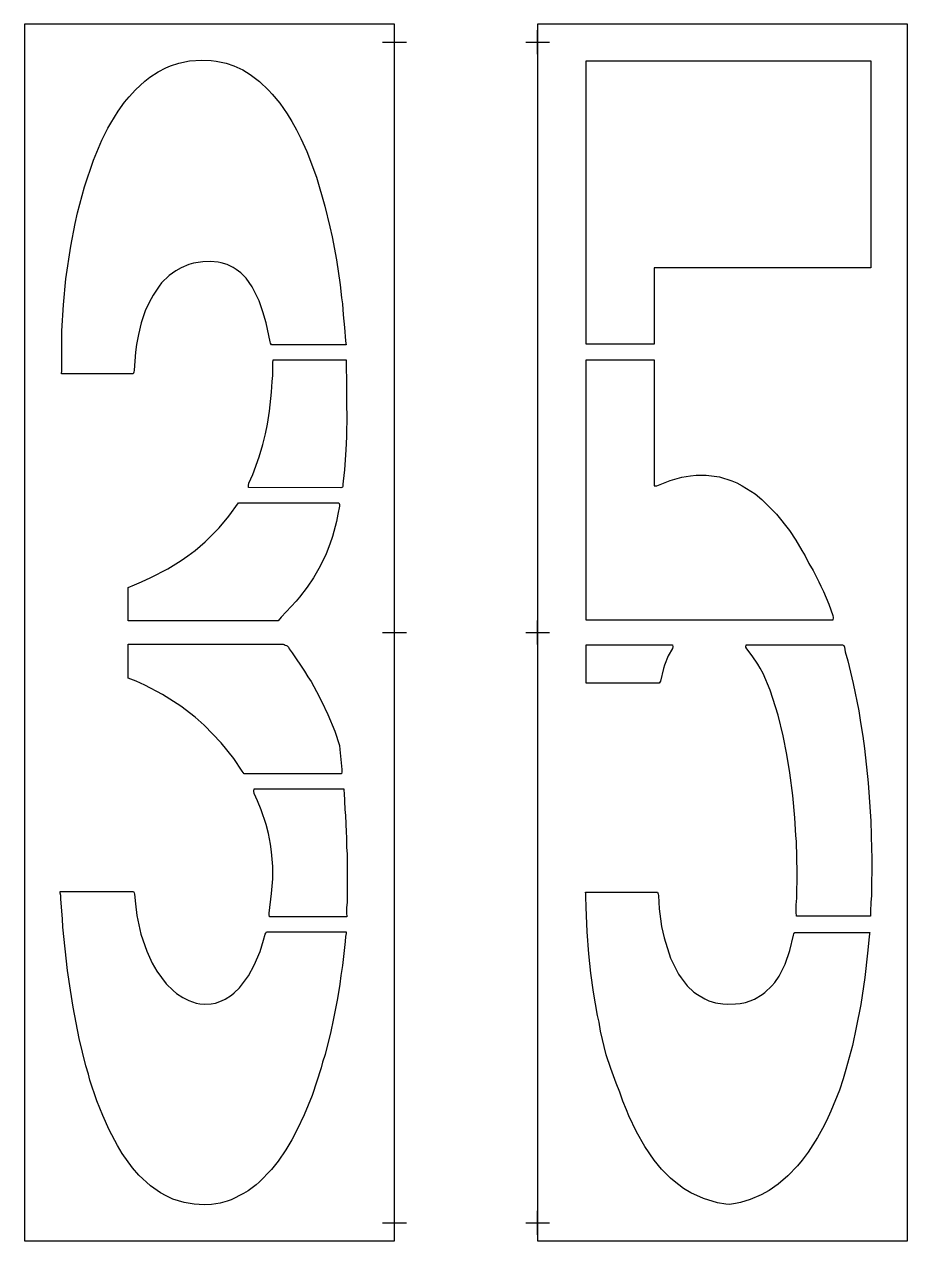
# Model space of a CAD drawing. Header units: inches. Extents: x 0 to 74, y 0 to 102.
import ezdxf

# ---------------------------------------------------------------- set-up
doc = ezdxf.new("R2010")
doc.units = ezdxf.units.IN
doc.header["$MEASUREMENT"] = 0
doc.layers.add('CUT', color=1, linetype='Continuous')
doc.layers.add('REG', color=5, linetype='Continuous')

msp = doc.modelspace()

# ---------------------------------------------------------------- linework, layer by layer
at = {"layer": 'CUT'}
for points in [[(3.27, 78.47), (3.49, 80.65), (3.89, 83.39), (4.27, 85.31), (4.46, 86.18), (5.04, 88.37), (5.79, 90.6), (6.51, 92.29), (7.01, 93.29), (7.24, 93.71), (7.86, 94.71), (8.4, 95.47), (8.78, 95.92), (9.32, 96.52), (10.11, 97.24), (10.53, 97.57), (11.23, 98.03), (11.86, 98.35), (12.24, 98.51), (12.96, 98.75), (13.86, 98.93), (14.88, 99), (15.66, 98.96), (16.07, 98.91), (16.92, 98.74), (17.55, 98.52), (18.31, 98.17), (18.93, 97.8), (19.71, 97.21), (20.47, 96.49), (20.79, 96.15), (21.42, 95.39), (22.04, 94.49), (22.42, 93.86), (22.81, 93.16), (23.17, 92.43), (23.67, 91.34), (24.49, 89.18), (25.2, 86.75), (25.62, 85.02), (25.8, 84.18), (26.16, 82.25), (26.48, 80.15), (26.59, 79.06), (26.67, 78.55), (26.73, 77.65), (26.85, 76.59), (26.92, 75.47), (26.95, 75.26), (26.97, 75.12), (20.72, 75.12), (20.64, 75.25), (20.6, 75.37), (20.26, 76.98), (20, 77.9), (19.68, 78.82), (19.09, 80), (18.59, 80.71), (18.16, 81.15), (17.76, 81.45), (17.5, 81.61), (17, 81.85), (16.5, 82), (16.25, 82.05), (15.6, 82.12), (14.96, 82.09), (14.18, 81.96), (13.8, 81.86), (13.16, 81.59), (12.69, 81.33), (12.15, 80.94), (11.51, 80.31), (11.29, 80.05), (10.79, 79.3), (10.62, 78.98), (10.17, 78.05), (9.8, 76.96), (9.57, 75.99), (9.41, 75.14), (9.32, 74.5), (9.21, 72.99), (9.18, 72.84), (9.12, 72.7), (3.12, 72.7), (3.14, 72.95), (3.14, 73.06), (3.14, 76.29)], [(52.79, 81.57), (52.79, 75.17), (47.09, 75.17), (47.09, 98.93), (70.97, 98.93), (70.97, 81.59)], [(19.7, 65.72), (20, 66.76), (20.22, 67.65), (20.38, 68.47), (20.55, 69.56), (20.73, 71.15), (20.77, 72.05), (20.82, 72.56), (20.83, 73.6), (20.87, 73.87), (26.97, 73.87), (26.97, 73.56), (26.97, 72.95), (27.01, 72.43), (27.02, 69.91), (27.05, 69.28), (27.02, 67.45), (26.97, 66.85), (26.96, 66.32), (26.84, 64.65), (26.73, 63.7), (26.7, 63.44), (26.71, 63.28), (26.7, 63.24), (26.67, 63.2), (26.64, 63.17), (26.61, 63.15), (26.54, 63.13), (18.8, 63.16), (18.78, 63.33), (18.82, 63.51), (19.16, 64.24)], [(63.07, 60.92), (64.14, 59.55), (64.69, 58.74), (65.18, 57.88), (65.46, 57.43), (65.77, 56.8), (66.12, 56.19), (66.62, 55.26), (66.78, 54.88), (67, 54.43), (67.45, 53.38), (67.79, 52.43), (67.81, 52.25), (67.78, 52.04), (47.09, 52.04), (47.09, 73.87), (52.79, 73.87), (52.79, 63.31), (52.95, 63.29), (53.03, 63.3), (54.14, 63.75), (55.11, 64.02), (55.85, 64.15), (56.33, 64.2), (57.16, 64.2), (58.28, 64.05), (59.32, 63.73), (59.73, 63.55), (60.19, 63.31), (61.26, 62.63), (61.84, 62.15)], [(10.61, 55.6), (12.03, 56.33), (13.15, 57.03), (13.72, 57.42), (14.33, 57.87), (15.16, 58.59), (16.34, 59.78), (17.15, 60.75), (17.96, 61.87), (26.36, 61.87), (26.41, 61.72), (26.41, 61.6), (26.29, 60.91), (26.16, 60.32), (25.83, 59.05), (25.62, 58.41), (25.3, 57.61), (24.81, 56.57), (24.23, 55.58), (23.7, 54.8), (23.07, 53.97), (22.78, 53.63), (21.54, 52.29), (21.28, 51.99), (8.7, 51.99), (8.7, 54.77), (8.89, 54.85), (9.03, 54.92), (9.83, 55.24)], [(21.88, 49.95), (21.97, 49.91), (22.03, 49.87), (22.09, 49.82), (22.14, 49.77), (22.21, 49.64), (22.46, 49.3), (23.5, 47.77), (23.78, 47.28), (24.04, 46.88), (24.49, 46.05), (24.92, 45.23), (25.45, 44.13), (26.03, 42.74), (26.41, 41.53), (26.46, 41.2), (26.62, 39.5), (26.62, 39.32), (26.58, 39.15), (18.42, 39.15), (18.26, 39.37), (17.55, 40.42), (16.51, 41.74), (15.09, 43.22), (14.33, 43.89), (13.13, 44.81), (11.59, 45.8), (10.1, 46.57), (9.37, 46.91), (8.7, 47.17), (8.7, 50.02), (21.58, 50.02), (21.69, 50.01), (21.78, 49.99)], [(53.98, 49.04), (53.66, 48.26), (53.58, 47.99), (53.34, 46.93), (53.29, 46.83), (53.21, 46.74), (47.09, 46.74), (47.09, 49.97), (54.35, 49.97), (54.38, 49.8), (54.35, 49.65)], [(64.73, 33.47), (64.67, 33.99), (64.6, 35.47), (64.42, 37.32), (64.18, 39.23), (63.93, 40.77), (63.63, 42.34), (63.21, 44.07), (62.54, 46.16), (61.93, 47.56), (61.7, 48.01), (61.5, 48.34), (61.03, 49.04), (60.56, 49.63), (60.5, 49.76), (60.52, 49.97), (68.54, 49.97), (68.6, 49.96), (68.65, 49.94), (68.69, 49.91), (68.77, 49.78), (68.82, 49.38), (69.03, 48.63), (69.49, 46.71), (69.95, 44.42), (70.09, 43.45), (70.3, 42.3), (70.44, 41.26), (70.75, 38.4), (70.97, 35.18), (71.01, 32.82), (71.05, 32.16), (71.01, 28.91), (70.96, 28.39), (70.94, 27.59), (70.95, 27.2), (64.73, 27.2), (64.7, 27.54), (64.72, 28.16), (64.77, 28.73), (64.78, 30.85)], [(26.92, 35.65), (26.97, 34.26), (27.01, 33.8), (27.02, 32.96), (27.06, 32.44), (27.06, 28.4), (27.02, 27.91), (27.02, 27.48), (27.03, 27.15), (20.56, 27.15), (20.52, 27.34), (20.52, 27.46), (20.73, 29.11), (20.82, 30.35), (20.82, 31.39), (20.72, 32.6), (20.64, 33.24), (20.46, 34.15), (20.26, 34.9), (19.85, 36.14), (19.54, 36.89), (19.26, 37.49), (19.23, 37.7), (19.27, 37.89), (26.78, 37.89), (26.78, 37.73), (26.8, 37.56), (26.87, 36.16)], [(9.31, 28.25), (9.44, 27.27), (9.78, 25.69), (10.26, 24.29), (10.73, 23.28), (11.11, 22.61), (11.89, 21.55), (12.48, 20.98), (12.75, 20.74), (13.28, 20.38), (13.78, 20.13), (14.41, 19.92), (14.71, 19.86), (15.11, 19.83), (15.67, 19.85), (16.04, 19.92), (16.54, 20.1), (16.84, 20.24), (17.36, 20.58), (17.6, 20.77), (18.05, 21.2), (18.8, 22.21), (19.28, 23.1), (19.77, 24.25), (20.06, 25.21), (20.18, 25.7), (20.24, 25.8), (20.31, 25.89), (26.99, 25.89), (26.97, 25.77), (26.92, 25.5), (26.89, 25.1), (26.67, 23.08), (26.54, 22.25), (26.45, 21.5), (26.25, 20.3), (25.89, 18.49), (25.69, 17.55), (25.21, 15.6), (25.01, 14.96), (24.89, 14.5), (24.12, 12.18), (23.46, 10.55), (22.87, 9.33), (22.42, 8.46), (21.92, 7.62), (21.28, 6.67), (20.72, 5.97), (19.68, 4.91), (19.43, 4.69), (18.76, 4.19), (18.38, 3.95), (17.35, 3.43), (17.01, 3.31), (16.42, 3.15), (15.69, 3.03), (15.07, 3), (14.25, 3.05), (13.39, 3.19), (12.45, 3.49), (11.89, 3.75), (11.42, 4.01), (10.57, 4.6), (9.61, 5.5), (9.07, 6.11), (8.2, 7.32), (7.8, 7.97), (7.1, 9.3), (6.57, 10.49), (6.08, 11.74), (5.5, 13.47), (5.38, 13.95), (5.16, 14.65), (4.6, 16.95), (4.08, 19.58), (3.86, 21), (3.62, 22.66), (3.23, 26.29), (3.19, 26.98), (3.05, 28.64), (3.05, 28.95), (3.01, 29.15), (3, 29.29), (9.15, 29.29), (9.2, 29.18), (9.23, 29.06)], [(53.34, 26.98), (53.43, 26.35), (53.64, 25.39), (54.18, 23.68), (54.84, 22.35), (55.07, 22.03), (55.58, 21.37), (56.14, 20.85), (56.43, 20.63), (57.06, 20.27), (57.39, 20.12), (57.95, 19.94), (58.55, 19.85), (58.94, 19.83), (59.63, 19.85), (60.01, 19.89), (60.45, 19.98), (60.85, 20.1), (61.21, 20.26), (61.86, 20.63), (62.08, 20.81), (62.67, 21.37), (62.91, 21.64), (63.29, 22.19), (63.79, 23.2), (64.18, 24.34), (64.47, 25.62), (64.52, 25.74), (64.6, 25.85), (70.87, 25.85), (70.85, 25.72), (70.82, 25.49), (70.69, 24.11), (70.45, 22.06), (70.12, 19.8), (69.75, 17.88), (69.42, 16.37), (68.88, 14.36), (68.64, 13.56), (68.33, 12.63), (67.62, 10.86), (67.25, 10.06), (66.92, 9.4), (66.5, 8.65), (65.72, 7.42), (65.22, 6.74), (64.81, 6.28), (64.02, 5.44), (63.21, 4.75), (62.45, 4.22), (61.76, 3.84), (60.86, 3.46), (60.03, 3.21), (59.62, 3.12), (59.11, 3.04), (58.81, 3.06), (58.12, 3.18), (56.94, 3.53), (55.87, 4.02), (55.27, 4.38), (54.47, 4.99), (54.17, 5.25), (53.42, 6), (52.79, 6.76), (52.01, 7.89), (51.32, 9.14), (50.68, 10.47), (50.49, 10.97), (50.17, 11.71), (49.92, 12.46), (49.61, 13.21), (49.17, 14.44), (48.79, 15.59), (48.31, 17.56), (48.18, 18.31), (48.04, 18.88), (47.72, 20.85), (47.5, 22.43), (47.33, 24.06), (47.18, 25.91), (47.14, 27.26), (47.09, 27.97), (47.08, 28.87), (47.06, 29.09), (47.05, 29.22), (53.08, 29.22), (53.14, 29.06), (53.16, 28.94), (53.23, 27.82)]]:
    msp.add_lwpolyline(points, close=True, dxfattribs=at)
at = {"layer": 'REG'}
for points in [[(0, 0), (31.03, 0), (31.03, 102), (0, 102)], [(43.03, 0), (74.05, 0), (74.05, 102), (43.03, 102)]]:
    msp.add_lwpolyline(points, close=True, dxfattribs=at)
for points in [[(31.03, 99.5), (31.03, 101.5)], [(43.03, 99.5), (43.03, 101.5)], [(30.03, 100.5), (32.03, 100.5)], [(42.03, 100.5), (44.03, 100.5)], [(30.03, 51), (32.03, 51)], [(31.03, 50), (31.03, 52)], [(42.03, 51), (44.03, 51)], [(43.03, 50), (43.03, 52)], [(31.03, 0.5), (31.03, 2.5)], [(43.03, 0.5), (43.03, 2.5)], [(30.03, 1.5), (32.03, 1.5)], [(42.03, 1.5), (44.03, 1.5)]]:
    msp.add_lwpolyline(points, dxfattribs=at)

doc.saveas('drawing.dxf')
